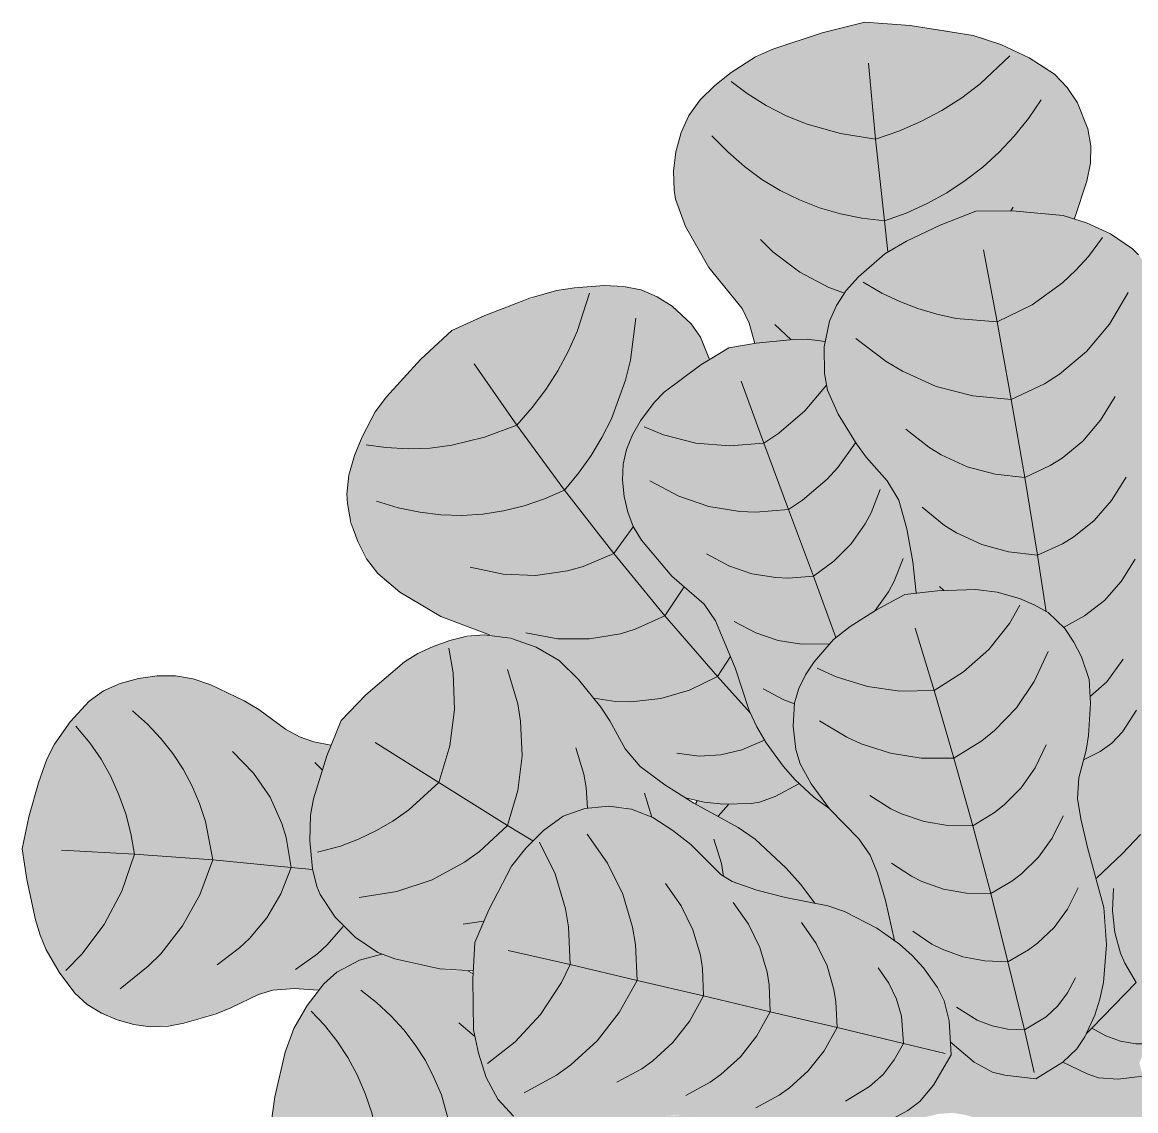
# Model space of a CAD drawing. Header units: centimetres. Extents: x 0 to 879, y -664 to 265.
# Drawn here: x 179.28 to 228.67, y -105.45 to -57.18 of the extents above; entities that cross this region are included whole.
import ezdxf

# ---------------------------------------------------------------- set-up
doc = ezdxf.new("R2010")
doc.units = ezdxf.units.CM
for name, color, linetype, lineweight, true_color in [('VEG-HOJAS', 117, 'Continuous', 18, 0x2e5e38), ('VEG-MACETA', 25, 'Continuous', 25, 0x745440), ('VEG-NERVIOS', 115, 'Continuous', 9, 0x528c5c)]:
    doc.layers.add(name, color=color, linetype=linetype, lineweight=lineweight, true_color=true_color)
doc.layers.add('VEG-RELLENO', color=253, linetype='Continuous', true_color=0x96c896)

# ---------------------------------------------------------------- blocks, each defined once
blk = doc.blocks.new('VEG_Ficus_lyrata_PLANTA')
at = {"layer": 'VEG-RELLENO', "true_color": 0x4c8453}
h = blk.add_hatch(color=105, dxfattribs=at)
h.dxf.hatch_style = 1
h.paths.add_polyline_path([(-7.66, 47.24), (-5.96, 47.12), (-4.14, 46.89), (-2.44, 46.55), (-1.21, 46.08), (-0.37, 45.67), (0.41, 45.2), (1.05, 44.65), (1.55, 44.01), (1.94, 43.29), (2.22, 42.52), (2.36, 41.76), (2.38, 41.38), (2.28, 40.59), (1.68, 38.65), (1.64, 38.54), (1.13, 38.67), (0.09, 38.79), (-1.37, 38.88), (-2.74, 38.87), (-3.85, 38.44), (-6.14, 37.36), (-6.78, 36.97), (-7.65, 36.23), (-8.49, 35.34), (-8.93, 34.68), (-9.23, 33.99), (-9.43, 33.09), (-10.54, 33.18), (-12.55, 33), (-12.79, 33.89), (-13.11, 34.55), (-14.34, 36.04), (-14.79, 36.7), (-15.62, 38.19), (-15.95, 38.99), (-16.13, 39.8), (-16.15, 40.64), (-16.05, 41.5), (-15.82, 42.35), (-15.47, 43.11), (-14.97, 43.8), (-13.96, 44.73), (-12.87, 45.49), (-11.74, 46.05), (-9.56, 46.77)])
at = {"layer": 'VEG-RELLENO', "true_color": 0x599561}
h = blk.add_hatch(color=103, dxfattribs=at)
h.dxf.hatch_style = 1
h.paths.add_polyline_path([(-2.74, 38.87), (-1.12, 38.88), (1.13, 38.67), (2.16, 38.35), (3.23, 37.86), (4.2, 37.19), (4.47, 36.93), (4.94, 36.31), (5.5, 35.22), (5.83, 34.07), (5.87, 32.89), (5.71, 31.69), (5.49, 30.56), (4.8, 28.54), (4.72, 27.86), (4.77, 26.86), (4.97, 25.42), (5.5, 22.36), (5.49, 20.98), (5.23, 19.11), (5.01, 18.25), (4.73, 17.47), (4.38, 16.73), (3.97, 16.06), (3.29, 15.27), (2.77, 14.9), (2.04, 14.53), (2.26, 15.61), (2.35, 17.03), (2.33, 17.75), (2.09, 18.77), (1.8, 19.43), (1.41, 20.06), (0.72, 20.85), (0.16, 21.24), (-0.48, 21.56), (-1.48, 21.89), (-2.11, 22.03), (-2.74, 22.09), (-4.45, 22.03), (-5.39, 21.93), (-5.54, 23.31), (-5.81, 24.77), (-6.16, 26.04), (-6.47, 26.63), (-7.84, 28.24), (-8.45, 29.18), (-9.03, 30.21), (-9.32, 30.93), (-9.41, 31.29), (-9.49, 32.44), (-9.34, 33.62), (-9.1, 34.34), (-8.93, 34.68), (-8.22, 35.65), (-7.07, 36.74), (-6.14, 37.36), (-4.08, 38.35)])
at = {"layer": 'VEG-RELLENO', "true_color": 0x4d8554}
h = blk.add_hatch(color=105, dxfattribs=at)
h.dxf.hatch_style = 1
h.paths.add_polyline_path([(-25.98, 33.57), (-24.24, 34.35), (-21.74, 35.25), (-20.54, 35.47), (-19.23, 35.56), (-17.96, 35.46), (-17.59, 35.37), (-16.88, 35.07), (-15.91, 34.41), (-15.14, 33.59), (-14.79, 32.95), (-14.56, 32.29), (-15.83, 31.42), (-16.57, 30.84), (-17.21, 30.13), (-17.8, 29.26), (-18.24, 28.3), (-18.38, 27.64), (-18.41, 26.94), (-18.27, 25.86), (-17.94, 24.88), (-17.37, 23.98), (-16.23, 22.67), (-15.02, 21.65), (-14.44, 20.94), (-13.92, 19.86), (-13.42, 18.61), (-12.79, 16.72), (-12.46, 15.99), (-11.55, 14.59), (-10.59, 13.47), (-11.65, 12.91), (-12.34, 12.66), (-12.71, 12.59), (-13.93, 12.56), (-14.79, 12.66), (-15.62, 12.85), (-17.11, 13.81), (-17.87, 14.47), (-18.29, 15.02), (-18.98, 16.26), (-19.38, 16.87), (-20.37, 18.1), (-21.23, 18.93), (-21.88, 19.34), (-22.61, 19.67), (-23.39, 19.92), (-24.31, 20.07), (-26.47, 20.89), (-28.29, 21.96), (-28.97, 22.49), (-29.54, 23.11), (-30.16, 24.22), (-30.55, 25.47), (-30.64, 26.31), (-30.62, 26.73), (-30.31, 28.02), (-29.59, 29.62), (-28.89, 30.63), (-27.16, 32.49)])
at = {"layer": 'VEG-RELLENO', "true_color": 0x54925c}
h = blk.add_hatch(color=93, dxfattribs=at)
h.dxf.hatch_style = 1
h.paths.add_polyline_path([(-13.7, 32.8), (-12.48, 33.01), (-10.85, 33.17), (-10.22, 33.18), (-9.43, 33.09), (-9.49, 32.44), (-9.46, 31.66), (-9.32, 30.93), (-9.03, 30.21), (-8.65, 29.52), (-7.84, 28.24), (-6.47, 26.63), (-6.16, 26.04), (-5.88, 25.1), (-5.54, 23.31), (-5.39, 21.93), (-5.89, 21.86), (-6.77, 21.4), (-8.06, 20.61), (-8.81, 20.07), (-9.48, 19.41), (-10.11, 18.59), (-10.46, 17.99), (-10.7, 17.38), (-10.83, 16.72), (-10.85, 16.03), (-10.79, 15.33), (-10.64, 14.67), (-10.23, 13.76), (-9.26, 12.39), (-9.93, 12.87), (-10.76, 13.64), (-11.29, 14.25), (-12.04, 15.29), (-12.64, 16.35), (-13.55, 18.95), (-14.03, 20.15), (-14.44, 20.94), (-15.02, 21.65), (-16.23, 22.67), (-17.37, 23.98), (-17.94, 24.88), (-18.27, 25.86), (-18.41, 26.94), (-18.33, 27.98), (-18.12, 28.62), (-17.61, 29.56), (-17.01, 30.38), (-16.33, 31.05), (-14.75, 32.18)])
at = {"layer": 'VEG-RELLENO', "true_color": 0x6aa071}
h = blk.add_hatch(color=103, dxfattribs=at)
h.dxf.hatch_style = 1
h.paths.add_polyline_path([(-5.89, 21.86), (-4.45, 22.03), (-2.42, 22.07), (-1.48, 21.89), (-0.48, 21.56), (0.46, 21.06), (1.2, 20.35), (1.8, 19.43), (2.2, 18.44), (2.35, 17.39), (2.32, 16.3), (2.22, 15.28), (1.79, 13.42), (1.77, 12.81), (1.91, 11.92), (2.21, 10.65), (2.94, 7.98), (3.05, 6.76), (2.97, 5.06), (2.84, 4.29), (2.65, 3.56), (2.25, 2.56), (1.92, 1.97), (1.33, 1.3), (-0.08, 0.38), (-1.46, 0.54), (-2, 0.68), (-2.81, 1.12), (-3.88, 2.03), (-3.98, 3.26), (-4.29, 4.14), (-4.64, 4.73), (-5.07, 5.31), (-5.57, 5.86), (-6.35, 6.52), (-6.75, 8.29), (-7.1, 9.5), (-7.43, 10.31), (-7.93, 11.03), (-9.03, 12.12), (-9.64, 12.9), (-10.23, 13.76), (-10.64, 14.67), (-10.83, 15.68), (-10.83, 16.72), (-10.6, 17.69), (-10.11, 18.59), (-9.27, 19.65), (-8.56, 20.26), (-6.96, 21.3)])
at = {"layer": 'VEG-RELLENO', "true_color": 0x5b9663}
h = blk.add_hatch(color=103, dxfattribs=at)
h.dxf.hatch_style = 1
h.paths.add_polyline_path([(-30.9, 16.27), (-29.8, 17.42), (-28.37, 18.67), (-27.8, 19.07), (-26.81, 19.55), (-25.69, 19.93), (-24.55, 20.08), (-23.78, 20.01), (-22.61, 19.67), (-21.88, 19.34), (-21.23, 18.93), (-20.37, 18.1), (-19.17, 16.57), (-18.29, 15.02), (-17.63, 14.23), (-16.54, 13.42), (-15.25, 12.61), (-13.28, 11.53), (-12.53, 11.01), (-11.15, 9.73), (-10.52, 9.02), (-9.89, 8.18), (-11.53, 8.51), (-12.74, 8.83), (-13.55, 9.14), (-14.29, 9.65), (-15.16, 10.56), (-15.64, 10.99), (-16.77, 11.79), (-17.38, 12.13), (-18.33, 12.42), (-19.02, 12.47), (-19.73, 12.43), (-20.73, 12.17), (-21.34, 11.85), (-22.2, 11.15), (-23.15, 10.1), (-23.68, 9.23), (-24.35, 7.88), (-24.96, 6.43), (-25.05, 5.17), (-26.52, 5.26), (-28.11, 5.58), (-28.9, 5.83), (-29.27, 5.99), (-29.95, 6.41), (-30.59, 6.93), (-31.16, 7.55), (-31.82, 8.56), (-31.97, 8.92), (-32.17, 9.7), (-32.29, 10.94), (-32.28, 11.71), (-32.2, 12.44), (-32.02, 13.16), (-31.44, 14.96)])
at = {"layer": 'VEG-RELLENO', "true_color": 0xf2ead8}
h = blk.add_hatch(color=7, dxfattribs=at)
h.dxf.hatch_style = 1
h.paths.add_polyline_path([(5.27, 19.29), (6.38, 18.8), (7.46, 18.02), (8.46, 17.88), (9.18, 17.69), (8.44, 17.42), (7.64, 16.95), (5.98, 17.61), (4.91, 17.94)])
h.paths.add_polyline_path([(-15.11, 12.72), (-14.36, 12.59), (-13.72, 12.55), (-14.17, 12.03), (-15.18, 12.58)])
h.paths.add_polyline_path([(-16.01, -11.47), (-16.95, -10.54), (-17.47, -9.71), (-17.81, -8.78), (-17.99, -7.69), (-16.96, -7.62), (-16.11, -9.3), (-15.17, -10.75)])
h.paths.add_polyline_path([(11.02, -16.52), (10.28, -17.15), (9.71, -17.47), (9.1, -17.72), (8.57, -17.85), (7.89, -16.84), (9.3, -16.11), (10.28, -15.5)])
h.paths.add_polyline_path([(18.7, -6.54), (18.03, -7.45), (17.16, -7.17), (17.52, -6.24)])
at = {"layer": 'VEG-RELLENO', "true_color": 0x4a8151}
h = blk.add_hatch(color=105, dxfattribs=at)
h.dxf.hatch_style = 1
h.paths.add_polyline_path([(-45.04, 10.59), (-44.68, 12.27), (-44.21, 13.86), (-43.95, 14.56), (-43.61, 15.23), (-43.17, 15.88), (-42.37, 16.84), (-41.76, 17.38), (-41.43, 17.59), (-40.3, 18.05), (-39.48, 18.22), (-38.65, 18.27), (-37.86, 18.21), (-37.46, 18.12), (-36.68, 17.85), (-35.2, 17.15), (-34.55, 16.76), (-33.37, 15.89), (-32.75, 15.55), (-32.1, 15.33), (-31.36, 15.18), (-32.02, 13.16), (-32.26, 12.08), (-32.27, 10.53), (-32.09, 9.3), (-31.82, 8.56), (-31.64, 8.22), (-30.89, 7.23), (-29.95, 6.41), (-29.09, 5.91), (-30.08, 5.64), (-30.78, 5.31), (-31.39, 4.88), (-31.92, 4.32), (-32.97, 4.39), (-33.93, 4.32), (-34.56, 4.13), (-36.11, 3.39), (-38.26, 2.77), (-39.36, 2.69), (-40.46, 2.88), (-41.53, 3.29), (-42.16, 3.68), (-42.96, 4.48), (-43.62, 5.45), (-44.13, 6.43), (-44.45, 7.44), (-44.88, 9.47)])
at = {"layer": 'VEG-RELLENO', "true_color": 0x7a5e4a}
h = blk.add_hatch(color=35, dxfattribs=at)
h.dxf.hatch_style = 1
h.paths.add_polyline_path([(17.52, -6.24), (17.16, -7.17), (16.13, -6.93), (14.77, -6.81), (14.02, -6.6), (13.13, -6.09), (12.17, -5.43), (10.83, -4.39), (10.05, -3.92), (10.88, -4.04), (13.82, -4.13), (14.55, -4.75), (15.55, -5.39), (16.33, -5.77)])
h.paths.add_polyline_path([(9.3, -16.11), (7.89, -16.84), (6.85, -15.56), (6.58, -15.04), (6.33, -14.22), (5.99, -12.67), (5.75, -11.17), (5.51, -10.2), (6.16, -10.77), (7.62, -11.76), (9.1, -12.89), (9.33, -13.64), (9.62, -14.35), (10.28, -15.5)])
h.paths.add_polyline_path([(-15.17, -10.75), (-16.11, -9.3), (-16.96, -7.62), (-15.4, -7.27), (-14.16, -6.84), (-13.09, -6.28), (-12.13, -5.59), (-11.35, -4.82), (-10.98, -4.26), (-10.27, -2.42), (-10.32, -2.26), (-8.93, -2.16), (-7.77, -1.92), (-7.06, -1.68), (-6.38, -1.38), (-5.48, -0.82), (-4.8, -0.15), (-3.84, 1.45), (-3.88, 2.03), (-3.09, 1.32), (-2.54, 0.95), (-2, 0.68), (-1.46, 0.54), (-0.08, 0.38), (1.12, 1.13), (2.19, 0.6), (2.7, 0.43), (3.57, 0.37), (4.67, 0.5), (4.95, -0.54), (5.4, -1.29), (5.84, -1.78), (6.35, -2.24), (6.92, -2.65), (7.62, -3.06), (6.32, -2.92), (5.17, -3.02), (4.47, -3.3), (3.45, -3.97), (3.12, -5.06), (3.05, -5.52), (3.09, -6.03), (3.21, -6.57), (2.38, -5.92), (1.57, -5.51), (1.03, -5.39), (-0.24, -5.3), (-0.33, -4.4), (-0.59, -3.44), (-0.89, -2.89), (-1.8, -1.65), (-3.19, -1.22), (-3.77, -1.13), (-4.4, -1.17), (-5.43, -1.43), (-6.49, -1.88), (-7.17, -2.27), (-8.22, -3.05), (-9.2, -3.95), (-10.01, -4.95), (-11.09, -6.75), (-12.04, -8.22), (-12.84, -9.19), (-13.35, -9.59), (-14.51, -10.26)])
h.paths.add_polyline_path([(-14.17, 12.03), (-13.72, 12.55), (-12.71, 12.59), (-11.99, 12.77), (-10.59, 13.47), (-9.93, 12.87), (-9.26, 12.39), (-8.82, 11.89), (-7.93, 11.03), (-7.57, 10.56), (-7.3, 10.04), (-7.02, 9.22), (-6.66, 7.95), (-6.35, 6.52), (-7.13, 7.06), (-8.21, 7.65), (-8.93, 7.94), (-9.89, 8.18), (-10.82, 9.38), (-11.83, 10.4), (-12.9, 11.28)])
h.paths.add_polyline_path([(5.98, 17.61), (7.64, 16.95), (6.91, 16.28), (6.39, 15.46), (5.76, 14.01), (5.4, 12.61), (5.06, 11.85), (4.56, 11.22), (3.76, 10.37), (2.61, 9.28), (2.21, 10.65), (1.8, 12.51), (1.79, 13.42), (2.04, 14.53), (3.04, 15.07), (3.53, 15.5), (3.97, 16.06), (4.38, 16.73), (4.91, 17.94)])
h.paths.add_polyline_path([(17.51, 6.24), (16.05, 5.44), (15.23, 5.25), (13.16, 5.25), (11.54, 5.39), (12.29, 5.72), (13.68, 6.06), (14.39, 6.35), (14.98, 6.22), (15.72, 6.16), (16.5, 6.17), (17.49, 6.3)])
at = {"layer": 'VEG-RELLENO', "true_color": 0x659d6c}
h = blk.add_hatch(color=103, dxfattribs=at)
h.dxf.hatch_style = 1
h.paths.add_polyline_path([(15.22, 15.47), (15.99, 14.32), (16.93, 12.63), (17.21, 11.77), (17.39, 10.81), (17.41, 9.84), (17.19, 8.94), (16.74, 8.09), (16.15, 7.36), (15.4, 6.82), (13.68, 6.06), (12.29, 5.72), (11.54, 5.39), (10.96, 5.4), (10.23, 5.33), (8.7, 4.99), (7.65, 4.61), (6.72, 4.11), (5.68, 3.31), (5.15, 2.63), (4.51, 1.09), (4.67, 0.5), (3.57, 0.37), (2.7, 0.43), (2.19, 0.6), (1.12, 1.13), (1.74, 1.72), (2.25, 2.56), (2.65, 3.56), (2.92, 4.66), (3.04, 5.9), (3.03, 7.18), (2.94, 7.98), (2.61, 9.28), (3.76, 10.37), (4.56, 11.22), (5.06, 11.85), (5.31, 12.34), (5.76, 14.01), (6.11, 14.87), (6.55, 15.75), (7.11, 16.5), (7.86, 17.1), (8.74, 17.55), (9.65, 17.77), (10.62, 17.73), (11.88, 17.45), (12.71, 17.1), (14.28, 16.15)])
at = {"layer": 'VEG-RELLENO', "true_color": 0x6ca173}
h = blk.add_hatch(color=113, dxfattribs=at)
h.dxf.hatch_style = 1
h.paths.add_polyline_path([(-24.96, 6.43), (-24.35, 7.88), (-23.34, 9.82), (-22.71, 10.62), (-21.92, 11.4), (-21.04, 12.03), (-20.08, 12.37), (-19.02, 12.47), (-18.01, 12.35), (-17.07, 11.97), (-16.19, 11.39), (-15.39, 10.78), (-14.06, 9.45), (-13.55, 9.14), (-12.46, 8.75), (-11.19, 8.43), (-9.31, 8.05), (-8.57, 7.81), (-7.13, 7.06), (-6.13, 6.36), (-5.57, 5.86), (-5.07, 5.31), (-4.45, 4.44), (-4.15, 3.85), (-3.93, 2.96), (-3.84, 1.45), (-4.62, 0.1), (-5.22, -0.62), (-5.76, -1.02), (-6.71, -1.54), (-7.41, -1.81), (-8.14, -2.02), (-9.34, -2.21), (-10.96, -2.24), (-11.73, -2.13), (-13.57, -1.62), (-14.84, -1.35), (-15.99, -1.21), (-16.58, -1.27), (-18.37, -1.9), (-19.35, -2.1), (-20.39, -2.24), (-21.4, -2.18), (-22.35, -1.83), (-23.25, -1.27), (-23.95, -0.52), (-24.46, 0.45), (-24.9, 1.87), (-25.05, 2.9), (-25.06, 5.06)])
at = {"layer": 'VEG-RELLENO', "true_color": 0x54915c}
h = blk.add_hatch(color=93, dxfattribs=at)
h.dxf.hatch_style = 1
h.paths.add_polyline_path([(-34.07, -2.11), (-33.83, -0.41), (-33.38, 1.57), (-32.99, 2.61), (-32.41, 3.63), (-31.67, 4.6), (-31.09, 5.11), (-30.08, 5.64), (-29.09, 5.91), (-28.51, 5.7), (-27.7, 5.49), (-26.14, 5.2), (-25.28, 5.17), (-25.06, 5.06), (-25.02, 2.55), (-24.81, 1.52), (-24.46, 0.45), (-23.95, -0.52), (-23.51, -1.04), (-22.96, -1.48), (-22.04, -1.97), (-21.07, -2.23), (-20.04, -2.21), (-18.37, -1.9), (-16.58, -1.27), (-15.7, -1.22), (-13.57, -1.62), (-11.73, -2.13), (-10.96, -2.24), (-10.32, -2.26), (-10.27, -2.42), (-10.85, -3.96), (-11.35, -4.82), (-11.84, -5.34), (-12.75, -6.06), (-13.43, -6.48), (-14.16, -6.84), (-15.4, -7.27), (-17.1, -7.65), (-17.94, -7.69), (-20, -7.57), (-21.4, -7.57), (-22.64, -7.69), (-23.54, -8.03), (-24.97, -8.95), (-25.95, -9.38), (-27, -9.78), (-28.07, -9.96), (-29.15, -9.84), (-30.22, -9.49), (-30.86, -9.13), (-31.15, -8.91), (-31.94, -8.05), (-32.78, -6.73), (-33.21, -5.71), (-33.8, -3.52)])
at = {"layer": 'VEG-HOJAS'}
for points in [[(-12.55, 33), (-12.79, 33.89), (-13.11, 34.55), (-14.58, 36.36), (-15.62, 38.19), (-16.06, 39.4), (-16.13, 39.8), (-16.15, 40.64), (-16.05, 41.5), (-15.82, 42.35), (-15.47, 43.11), (-14.97, 43.8), (-14.32, 44.44), (-13.59, 45.01), (-12.51, 45.7), (-11.74, 46.05), (-9.56, 46.77), (-7.66, 47.24), (-5.65, 47.09), (-2.86, 46.66), (-1.63, 46.25), (-0.37, 45.67), (0.75, 44.94), (1.31, 44.35), (1.76, 43.66), (2.22, 42.52), (2.36, 41.76), (2.35, 40.99), (2.18, 40.19), (1.64, 38.54)], [(-5.39, 21.93), (-5.54, 23.31), (-5.81, 24.77), (-6.16, 26.04), (-6.67, 26.91), (-7.61, 27.96), (-8.04, 28.54), (-8.85, 29.86), (-9.32, 30.93), (-9.46, 31.66), (-9.47, 32.84), (-9.23, 33.99), (-8.93, 34.68), (-8.49, 35.34), (-7.94, 35.95), (-6.78, 36.97), (-5.82, 37.53), (-4.33, 38.24), (-2.74, 38.87), (-1.12, 38.88), (1.13, 38.67), (2.16, 38.35), (3.23, 37.86), (4.2, 37.19), (4.47, 36.93)], [(4.38, 16.73), (3.76, 15.77), (3.29, 15.27), (2.77, 14.9), (2.04, 14.53)], [(-24.31, 20.07), (-26.47, 20.89), (-28.29, 21.96), (-29.27, 22.79), (-29.77, 23.45), (-30.16, 24.22), (-30.46, 25.05), (-30.62, 25.9), (-30.64, 26.31), (-30.55, 27.15), (-30.31, 28.02), (-29.97, 28.85), (-29.38, 29.97), (-28.89, 30.63), (-27.37, 32.28), (-25.98, 33.57), (-24.52, 34.24), (-22.52, 35), (-21.34, 35.35), (-20.54, 35.47), (-19.23, 35.56), (-18.37, 35.52), (-17.59, 35.37), (-16.88, 35.07), (-16.21, 34.65), (-15.37, 33.87), (-14.95, 33.28), (-14.56, 32.29)], [(-9.26, 12.39), (-9.93, 12.87), (-10.76, 13.64), (-11.29, 14.25), (-12.04, 15.29), (-12.46, 15.99), (-12.79, 16.72), (-13.42, 18.61), (-14.29, 20.69), (-14.8, 21.43), (-16.23, 22.67), (-17.58, 24.27), (-17.94, 24.88), (-18.18, 25.52), (-18.34, 26.21), (-18.41, 26.94), (-18.38, 27.64), (-18.24, 28.3), (-17.97, 28.94), (-17.61, 29.56), (-17.01, 30.38), (-16.57, 30.84), (-14.94, 32.05), (-13.7, 32.8), (-12.48, 33.01), (-10.85, 33.17), (-10.22, 33.18), (-9.43, 33.09)], [(-6.35, 6.52), (-6.75, 8.29), (-7.1, 9.5), (-7.43, 10.31), (-7.93, 11.03), (-9.24, 12.36), (-10.04, 13.46), (-10.53, 14.36), (-10.73, 14.99), (-10.85, 16.03), (-10.78, 17.06), (-10.6, 17.69), (-10.3, 18.3), (-9.91, 18.88), (-9.05, 19.87), (-8.31, 20.44), (-7.15, 21.18), (-5.89, 21.86), (-4.45, 22.03), (-2.74, 22.09), (-1.8, 21.97), (-0.81, 21.68), (-0.15, 21.41), (0.46, 21.06), (1.2, 20.35), (1.61, 19.75), (1.95, 19.1), (2.28, 18.1), (2.35, 17.03), (2.26, 15.61), (2.15, 14.96), (1.83, 13.73), (1.77, 12.81), (1.91, 11.92), (2.21, 10.65), (2.94, 7.98), (3.05, 6.33), (2.92, 4.66), (2.76, 3.92), (2.53, 3.21), (2.09, 2.25), (1.74, 1.72), (1.11, 1.13), (-0.08, 0.38), (-1.46, 0.54), (-2, 0.68), (-2.81, 1.12), (-3.88, 2.03)], [(-25.05, 5.17), (-26.52, 5.26), (-28.51, 5.7), (-29.27, 5.99), (-30.28, 6.66), (-31.16, 7.55), (-31.82, 8.56), (-31.97, 8.92), (-32.17, 9.7), (-32.29, 10.94), (-32.26, 12.08), (-32.12, 12.8), (-31.53, 14.71), (-30.9, 16.27), (-29.8, 17.42), (-28.09, 18.88), (-27.49, 19.24), (-26.81, 19.55), (-26.07, 19.82), (-25.31, 20.02), (-24.55, 20.08), (-23.39, 19.92), (-22.24, 19.52), (-21.23, 18.93), (-20.37, 18.1), (-19.38, 16.87), (-18.98, 16.26), (-18.29, 15.02), (-17.63, 14.23), (-16.54, 13.42), (-15.25, 12.61), (-13.28, 11.53), (-12.53, 11.01), (-11.15, 9.73), (-10.52, 9.02), (-9.89, 8.18)], [(-31.92, 4.32), (-32.97, 4.39), (-33.93, 4.32), (-34.56, 4.13), (-35.79, 3.53), (-36.44, 3.27), (-37.88, 2.85), (-38.63, 2.71), (-39.36, 2.69), (-40.09, 2.79), (-40.83, 3), (-41.53, 3.29), (-42.16, 3.68), (-42.71, 4.18), (-43.41, 5.12), (-43.98, 6.11), (-44.25, 6.76), (-44.45, 7.44), (-44.84, 9.23), (-45.04, 10.59), (-44.75, 12.01), (-44.32, 13.51), (-43.95, 14.56), (-43.61, 15.23), (-42.92, 16.21), (-42.07, 17.13), (-41.43, 17.59), (-40.7, 17.92), (-39.89, 18.14), (-39.06, 18.26), (-38.25, 18.26), (-37.46, 18.12), (-36.68, 17.85), (-35.2, 17.15), (-34.55, 16.76), (-33.37, 15.89), (-32.75, 15.55), (-32.1, 15.33), (-31.36, 15.18)], [(2.61, 9.28), (3.76, 10.37), (4.56, 11.22)], [(-10.59, 13.47), (-11.65, 12.91), (-12.34, 12.66), (-12.71, 12.59), (-13.93, 12.56), (-14.79, 12.66), (-15.62, 12.85)], [(-23.25, -1.27), (-23.95, -0.52), (-24.46, 0.45), (-24.81, 1.52), (-25.02, 2.55), (-25.06, 4.81), (-24.96, 6.43), (-24.35, 7.88), (-23.34, 9.82), (-22.71, 10.62), (-21.92, 11.4), (-21.04, 12.03), (-20.08, 12.37), (-19.02, 12.47), (-18.01, 12.35), (-17.07, 11.97), (-16.19, 11.39), (-15.39, 10.78), (-14.06, 9.45), (-13.55, 9.14), (-12.46, 8.75), (-11.19, 8.43), (-9.31, 8.05), (-8.57, 7.81), (-7.13, 7.06), (-6.13, 6.36), (-5.57, 5.86), (-5.07, 5.31), (-4.45, 4.44), (-4.15, 3.85), (-3.93, 2.96), (-3.84, 1.45), (-4.62, 0.1), (-5.22, -0.62), (-5.76, -1.02), (-6.71, -1.54)], [(-34.07, -2.11), (-33.83, -0.41), (-33.38, 1.57), (-32.99, 2.61), (-32.41, 3.63), (-31.67, 4.6), (-31.09, 5.11), (-30.08, 5.64), (-29.09, 5.91)], [(-25.28, 5.17), (-25.06, 5.06)], [(4.67, 0.5), (3.57, 0.37), (2.7, 0.43), (2.19, 0.6), (1.12, 1.13)]]:
    blk.add_lwpolyline(points, dxfattribs=at)
at = {"layer": 'VEG-MACETA'}
for points in [[(-15.11, 12.72), (-15.18, 12.58)], [(-14.17, 12.03), (-13.72, 12.55)]]:
    blk.add_lwpolyline(points, dxfattribs=at)
at = {"layer": 'VEG-NERVIOS'}
for points in [[(-7.2, 42.05), (-6.16, 42.41), (-5.18, 42.84), (-4.25, 43.33), (-3.37, 43.89), (-2.55, 44.51), (-1.23, 45.75)], [(-7.2, 42.05), (-7.51, 45.43)], [(-7.2, 42.05), (-8.74, 42.31), (-10.22, 42.72), (-11.15, 43.09), (-12.04, 43.55), (-12.89, 44.08), (-13.59, 44.61)], [(-6.8, 38.43), (-5.83, 38.78), (-4.9, 39.2), (-4.03, 39.68), (-3.21, 40.22), (-2.43, 40.82), (-1.71, 41.48), (-1.04, 42.19), (-0.41, 42.97), (0.16, 43.8)], [(-6.8, 38.43), (-7.8, 38.55), (-8.75, 38.75), (-9.68, 39.01), (-10.56, 39.36), (-11.42, 39.78), (-12.23, 40.27), (-13.01, 40.84), (-13.75, 41.49), (-14.46, 42.21)], [(-6.8, 38.43), (-7.2, 42.05)], [(-1.19, 38.88), (-1.08, 39.04)], [(-6.64, 37.06), (-6.8, 38.43)], [(-8.57, 35.22), (-9.26, 35.48), (-10.55, 36.16), (-11.74, 37.06), (-12.29, 37.61)], [(-1.79, 33.95), (-0.25, 34.71), (1.1, 35.68), (1.7, 36.24), (2.26, 36.85), (2.88, 37.7)], [(-1.79, 33.95), (-2.4, 37.15)], [(-1.79, 33.95), (-3.61, 34.11), (-4.47, 34.29), (-5.31, 34.54), (-6.12, 34.85), (-6.91, 35.23), (-7.74, 35.72)], [(-23.1, 29.37), (-22.42, 30.15), (-21.82, 30.95), (-21.28, 31.78), (-20.82, 32.64), (-20.43, 33.53), (-19.88, 35.23)], [(-1.17, 30.51), (0.3, 31.21), (0.97, 31.64), (2.16, 32.64), (3.18, 33.85), (4.01, 35.25)], [(-20.99, 26.49), (-20.37, 27.25), (-19.81, 28.03), (-19.33, 28.83), (-18.91, 29.65), (-18.28, 31.37), (-18.06, 32.26), (-17.82, 34.12)], [(-10.94, 33.16), (-11.66, 33.83)], [(-1.17, 30.51), (-1.79, 33.95)], [(-1.17, 30.51), (-2.88, 30.67), (-4.5, 31.09), (-6, 31.76), (-6.72, 32.19), (-8.07, 33.22)], [(-23.1, 29.37), (-24.99, 32.09)], [(-12.14, 28.58), (-13.15, 31.33)], [(-12.14, 28.58), (-11.48, 29.02), (-10.33, 30.01), (-9.37, 31.14)], [(-0.57, 27.05), (0.56, 27.59), (1.08, 27.91), (2, 28.67), (2.79, 29.59), (3.44, 30.65)], [(-0.57, 27.05), (-1.17, 30.51)], [(-23.1, 29.37), (-24.53, 28.84), (-25.98, 28.48), (-26.95, 28.35), (-27.93, 28.32), (-28.92, 28.38), (-29.78, 28.5)], [(-20.99, 26.49), (-23.1, 29.37)], [(-12.14, 28.58), (-13.67, 28.46), (-15.16, 28.58), (-16.59, 28.94), (-17.46, 29.3)], [(-0.57, 27.05), (-1.89, 27.2), (-3.13, 27.53), (-4.28, 28.05), (-4.82, 28.39), (-5.85, 29.2)], [(-11.05, 25.63), (-12.14, 28.58)], [(-11.05, 25.63), (-10.43, 26.04), (-9.33, 26.98), (-8.86, 27.5), (-8.08, 28.59)], [(-11.05, 25.63), (-12.5, 25.51), (-13.21, 25.54), (-14.59, 25.77), (-15.92, 26.22), (-17.2, 26.91)], [(-0.01, 23.6), (-0.57, 27.05)], [(-0.01, 23.6), (1.1, 24.11), (1.6, 24.42), (2.51, 25.15), (3.28, 26.03), (3.93, 27.06)], [(-20.99, 26.49), (-21.88, 26.11), (-22.78, 25.8), (-23.69, 25.57), (-24.61, 25.43), (-25.54, 25.37), (-26.47, 25.4), (-27.41, 25.51), (-28.36, 25.71), (-29.32, 26)], [(-18.8, 23.68), (-20.99, 26.49)], [(-9.95, 22.68), (-9.04, 23.34), (-8.27, 24.11), (-7.65, 25), (-7.39, 25.48), (-6.98, 26.52)], [(-0.01, 23.6), (-1.29, 23.75), (-2.48, 24.08), (-3.6, 24.6), (-4.13, 24.93), (-5.12, 25.73)], [(-9.95, 22.68), (-11.05, 25.63)], [(-18.8, 23.68), (-17.94, 24.87)], [(-18.8, 23.68), (-20.16, 23.1), (-20.86, 22.91), (-22.27, 22.71), (-23.71, 22.77), (-25.17, 23.08)], [(-16.54, 20.92), (-18.8, 23.68)], [(-9.95, 22.68), (-11.07, 22.59), (-11.62, 22.61), (-12.68, 22.78), (-13.7, 23.13), (-14.69, 23.66)], [(-7.21, 21.15), (-6.62, 21.98), (-6.37, 22.45), (-5.97, 23.46)], [(0.38, 21.1), (-0.01, 23.6)], [(1.15, 20.4), (2.08, 20.91), (2.96, 21.6), (3.71, 22.44), (4.33, 23.43)], [(-8.95, 19.95), (-9.95, 22.68)], [(-16.54, 20.92), (-15.68, 22.2)], [(-4.16, 22.04), (-4.36, 22.22)], [(-4.59, 17.61), (-3.29, 18.43), (-2.17, 19.42), (-1.25, 20.58), (-0.79, 21.39)], [(-16.54, 20.92), (-17.85, 20.33), (-18.51, 20.12), (-19.88, 19.89), (-21.28, 19.9), (-22.71, 20.17)], [(-14.2, 18.22), (-16.54, 20.92)], [(-9.23, 19.68), (-10.48, 19.66), (-11.51, 19.82), (-12.5, 20.16), (-13.46, 20.67)], [(-4.59, 17.61), (-5.43, 20.37)], [(-26.56, 13.52), (-26.08, 15.15), (-25.87, 16.77), (-25.93, 18.39), (-26.12, 19.48)], [(-3.72, 14.61), (-2.47, 15.38), (-1.92, 15.83), (-0.94, 16.83), (-0.15, 18.01), (0.46, 19.34)], [(-14.2, 18.22), (-13.62, 19.11)], [(2.35, 17.36), (3.07, 17.99), (3.79, 19)], [(-23.51, 11.62), (-23.06, 13.17), (-22.87, 14.71), (-22.94, 16.24), (-23.06, 17.01), (-23.51, 18.54)], [(-4.59, 17.61), (-6.11, 17.58), (-7.55, 17.78), (-8.94, 18.21), (-9.78, 18.6)], [(-14.2, 18.22), (-15.44, 17.62), (-16.72, 17.25), (-18.04, 17.11), (-18.72, 17.12), (-19.69, 17.26)], [(-12.75, 16.62), (-14.2, 18.22)], [(-10.78, 17.01), (-11.26, 17.19), (-12.18, 17.68)], [(-3.72, 14.61), (-4.59, 17.61)], [(-36.58, 10.09), (-36.91, 11.8), (-37.18, 12.6), (-37.5, 13.37), (-37.9, 14.11), (-38.36, 14.81), (-38.89, 15.48), (-39.48, 16.11), (-40.15, 16.7)], [(-40.06, 10.35), (-40.22, 11.26), (-40.45, 12.14), (-40.75, 12.98), (-41.11, 13.79), (-41.54, 14.56), (-42.05, 15.29), (-42.67, 16.03)], [(-3.72, 14.61), (-5.16, 14.61), (-6.53, 14.82), (-7.83, 15.24), (-8.46, 15.53), (-9.67, 16.26)], [(-12.11, 15.41), (-13.12, 14.97), (-14.05, 14.75), (-15.01, 14.7), (-16, 14.82)], [(-33.11, 9.76), (-33.33, 11.08), (-33.52, 11.7), (-34.05, 12.87), (-34.78, 13.94), (-35.71, 14.9)], [(-26.56, 13.52), (-29.39, 15.3)], [(-19.97, 12.39), (-20.03, 13.3), (-20.13, 13.89), (-20.48, 15.06)], [(-2.88, 11.61), (-1.92, 12.19), (-1.49, 12.53), (-0.73, 13.29), (-0.11, 14.18), (0.38, 15.2)], [(-31.73, 14.08), (-32.06, 14.41)], [(-2.88, 11.61), (-3.72, 14.61)], [(-26.56, 13.52), (-27.89, 12.32), (-28.6, 11.81), (-29.35, 11.38), (-30.12, 11.01), (-30.93, 10.7), (-31.95, 10.43)], [(-23.51, 11.62), (-26.56, 13.52)], [(-17.11, 11.99), (-17.44, 13.05)], [(-2.88, 11.61), (-3.99, 11.62), (-5.04, 11.79), (-6.04, 12.13), (-6.52, 12.36), (-7.44, 12.95)], [(-2.08, 8.6), (-1.14, 9.15), (-0.72, 9.47), (0.03, 10.21), (0.64, 11.06), (1.13, 12.04)], [(-23.51, 11.62), (-24.76, 10.47), (-25.43, 9.99), (-26.86, 9.21), (-28.42, 8.69), (-30.09, 8.42)], [(-22.4, 10.94), (-23.51, 11.62)], [(-2.08, 8.6), (-2.88, 11.61)], [(-20.73, 5.45), (-20.81, 7.12), (-20.94, 7.93), (-21.4, 9.47), (-22.09, 10.88)], [(-17.77, 4.75), (-17.84, 6.34), (-17.97, 7.11), (-18.4, 8.57), (-19.08, 9.95), (-19.99, 11.24)], [(-13.93, 9.36), (-14.03, 9.93), (-14.37, 11.01)], [(-40.06, 10.35), (-43.3, 10.52)], [(-40.06, 10.35), (-40.63, 8.71), (-41.41, 7.23), (-42.4, 5.91), (-43.11, 5.19)], [(-36.58, 10.09), (-37.16, 8.55), (-37.93, 7.17), (-38.89, 5.93), (-39.45, 5.38), (-40.7, 4.37)], [(-36.58, 10.09), (-40.06, 10.35)], [(-33.11, 9.76), (-36.58, 10.09)], [(-2.08, 8.6), (-3.15, 8.62), (-4.17, 8.8), (-5.14, 9.14), (-5.6, 9.37), (-6.49, 9.95)], [(-33.11, 9.76), (-33.57, 8.59), (-34.19, 7.53), (-34.96, 6.61), (-35.4, 6.19), (-36.39, 5.44)], [(-32.16, 9.66), (-33.11, 9.76)], [(-14.82, 4.06), (-14.87, 5.28), (-14.96, 5.87), (-15.29, 6.99), (-15.81, 8.05), (-16.51, 9.04)], [(-1.32, 5.58), (-2.08, 8.6)], [(-1.32, 5.58), (-0.4, 6.1), (0, 6.4), (0.73, 7.1), (1.33, 7.91), (1.8, 8.85)], [(4.37, 4.65), (3.87, 5.52), (3.68, 5.96), (3.42, 6.88), (3.32, 7.84), (3.37, 8.83)], [(-11.86, 3.36), (-11.91, 4.55), (-12, 5.12), (-12.32, 6.21), (-12.82, 7.24), (-13.5, 8.21)], [(-30.8, 7.14), (-31.51, 6.33), (-31.94, 5.93), (-32.92, 5.23)], [(-24.58, 7.38), (-25.48, 7.24)], [(-8.9, 2.66), (-8.95, 3.8), (-9.04, 4.35), (-9.34, 5.4), (-9.82, 6.38), (-10.47, 7.31)], [(-1.32, 5.58), (-2.34, 5.61), (-3.32, 5.8), (-4.24, 6.14), (-4.69, 6.36), (-5.53, 6.93)], [(-20.73, 5.45), (-23.48, 6.08)], [(-20.73, 5.45), (-21.12, 4.66), (-22.06, 3.24), (-23.18, 2.02), (-24.4, 1.07)], [(-17.77, 4.75), (-20.73, 5.45)], [(-0.58, 2.55), (-1.32, 5.58)], [(-5.95, 1.95), (-6.04, 3.17), (-6.26, 3.92), (-6.6, 4.63), (-7.07, 5.3)], [(-17.77, 4.75), (-18.57, 3.32), (-19.54, 2.07), (-20.7, 1.01), (-21.34, 0.55), (-22.78, -0.23)], [(-14.82, 4.06), (-17.77, 4.75)], [(-0.58, 2.55), (0.37, 3.13), (0.9, 3.62), (1.33, 4.2), (1.68, 4.87)], [(2.4, 2.63), (4.37, 4.65)], [(-25.98, -2), (-26.45, -0.33), (-26.78, 0.45), (-27.16, 1.19), (-27.61, 1.89), (-28.12, 2.56), (-28.69, 3.18), (-29.33, 3.77), (-30.02, 4.31)], [(-14.82, 4.06), (-15.43, 2.96), (-16.18, 2), (-17.07, 1.18), (-17.56, 0.83), (-18.67, 0.24)], [(-11.86, 3.36), (-14.82, 4.06)], [(-0.58, 2.55), (-1.32, 2.58), (-2.02, 2.73), (-2.68, 2.98), (-3.6, 3.56)], [(-29.31, -2.02), (-29.54, -1.12), (-29.83, -0.26), (-30.18, 0.56), (-30.6, 1.33), (-31.08, 2.07), (-31.63, 2.76), (-32.22, 3.39)], [(-11.86, 3.36), (-12.45, 2.29), (-13.18, 1.36), (-14.05, 0.57), (-14.53, 0.23), (-15.6, -0.35)], [(-8.9, 2.66), (-11.86, 3.36)], [(-24.98, 2.28), (-25.68, 2.87)], [(-8.9, 2.66), (-9.47, 1.63), (-10.18, 0.74), (-11.01, -0.02), (-11.47, -0.34), (-12.5, -0.9)], [(-5.95, 1.95), (-8.9, 2.66)], [(-0.15, 0.66), (-0.58, 2.55)], [(2.16, 2.39), (2.4, 2.63)], [(2.4, 2.63), (3.03, 2.29), (3.68, 2.06), (4.36, 1.94), (4.85, 1.93)], [(-5.95, 1.95), (-6.36, 1.22), (-6.86, 0.58), (-7.46, 0.04), (-8.53, -0.6)], [(-4.1, 1.51), (-5.95, 1.95)]]:
    blk.add_lwpolyline(points, dxfattribs=at)

msp = doc.modelspace()

# ---------------------------------------------------------------- block references
msp.add_blockref('VEG_Ficus_lyrata_PLANTA', (224.315, -104.421))

doc.saveas('drawing.dxf')
